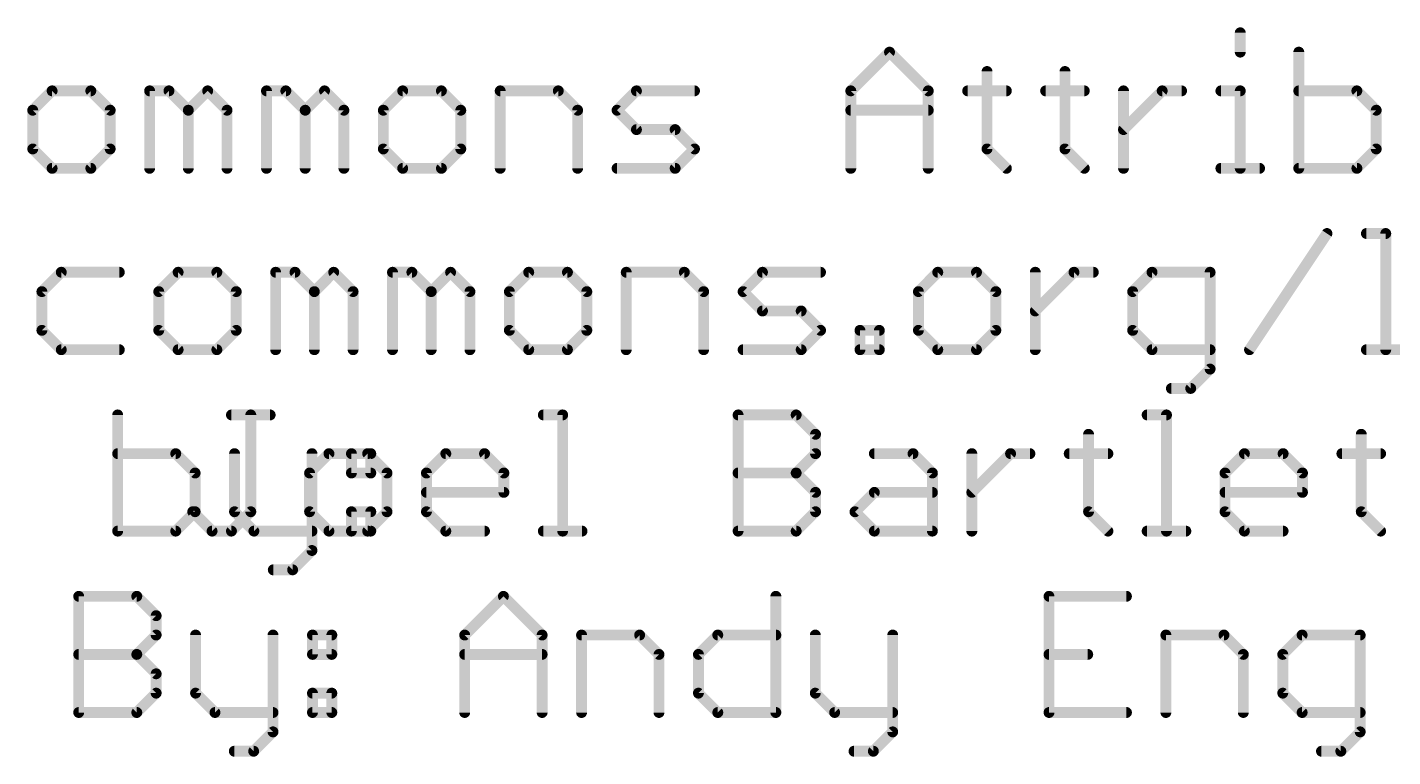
# Model space of a CAD drawing. Extents: x -38 to 69, y -31 to 38.
# Drawn here: x 6.65 to 25.78, y -31.02 to -20.81 of the extents above; entities that cross this region are included whole.
import ezdxf

# ---------------------------------------------------------------- set-up
doc = ezdxf.new("R2010")
doc.units = 0
doc.layers.add('51', color=53, linetype='CONTINUOUS')

msp = doc.modelspace()

# ---------------------------------------------------------------- linework, layer by layer
at = {"layer": '51', "const_width": 0.1524}
for points in [[(23.6407, -20.8856), (23.6407, -21.1568)], [(18.1852, -21.6991), (18.7276, -21.1568)], [(18.7276, -21.1568), (19.2699, -21.6991)], [(24.461, -21.1568), (24.461, -22.7838)], [(20.0936, -21.428), (20.0936, -22.5126)], [(21.185, -21.428), (21.185, -22.5126)], [(6.9963, -21.6991), (6.7251, -21.9703)], [(7.5386, -21.6991), (6.9963, -21.6991)], [(7.8098, -21.9703), (7.5386, -21.6991)], [(8.3623, -22.7838), (8.3623, -21.6991)], [(8.3623, -21.6991), (8.6335, -21.6991)], [(8.6335, -21.6991), (8.9046, -21.9703)], [(8.9046, -21.9703), (9.1758, -21.6991)], [(9.1758, -21.6991), (9.447, -21.9703)], [(9.9995, -22.7838), (9.9995, -21.6991)], [(9.9995, -21.6991), (10.2706, -21.6991)], [(10.2706, -21.6991), (10.5418, -21.9703)], [(10.5418, -21.9703), (10.8129, -21.6991)], [(10.8129, -21.6991), (11.0841, -21.9703)], [(11.9078, -21.6991), (11.6366, -21.9703)], [(12.4501, -21.6991), (11.9078, -21.6991)], [(12.7213, -21.9703), (12.4501, -21.6991)], [(13.2738, -22.7838), (13.2738, -21.6991)], [(13.2738, -21.6991), (14.0873, -21.6991)], [(14.0873, -21.6991), (14.3584, -21.9703)], [(14.9109, -21.9703), (15.1821, -21.6991)], [(15.1821, -21.6991), (15.9956, -21.6991)], [(18.1852, -22.7838), (18.1852, -21.6991)], [(19.2699, -21.6991), (19.2699, -22.7838)], [(19.8224, -21.6991), (20.3647, -21.6991)], [(20.9138, -21.6991), (21.4562, -21.6991)], [(22.0053, -22.7838), (22.0053, -21.6991)], [(22.0053, -22.2415), (22.5476, -21.6991)], [(22.5476, -21.6991), (22.8188, -21.6991)], [(23.3696, -21.6991), (23.6407, -21.6991)], [(23.6407, -21.6991), (23.6407, -22.7838)], [(25.2745, -21.6991), (24.461, -21.6991)], [(25.5457, -21.9703), (25.2745, -21.6991)], [(6.7251, -21.9703), (6.7251, -22.5126)], [(7.8098, -22.5126), (7.8098, -21.9703)], [(8.9046, -21.9703), (8.9046, -22.7838)], [(9.447, -21.9703), (9.447, -22.7838)], [(10.5418, -21.9703), (10.5418, -22.7838)], [(11.0841, -21.9703), (11.0841, -22.7838)], [(11.6366, -21.9703), (11.6366, -22.5126)], [(12.7213, -22.5126), (12.7213, -21.9703)], [(14.3584, -21.9703), (14.3584, -22.7838)], [(15.1821, -22.2415), (14.9109, -21.9703)], [(18.1852, -21.9703), (19.2699, -21.9703)], [(25.5457, -22.5126), (25.5457, -21.9703)], [(15.7244, -22.2415), (15.1821, -22.2415)], [(15.9956, -22.5126), (15.7244, -22.2415)], [(6.7251, -22.5126), (6.9963, -22.7838)], [(7.5386, -22.7838), (7.8098, -22.5126)], [(11.6366, -22.5126), (11.9078, -22.7838)], [(12.4501, -22.7838), (12.7213, -22.5126)], [(15.7244, -22.7838), (15.9956, -22.5126)], [(20.0936, -22.5126), (20.3647, -22.7838)], [(21.185, -22.5126), (21.4562, -22.7838)], [(25.2745, -22.7838), (25.5457, -22.5126)], [(6.9963, -22.7838), (7.5386, -22.7838)], [(11.9078, -22.7838), (12.4501, -22.7838)], [(14.9109, -22.7838), (15.7244, -22.7838)], [(23.3696, -22.7838), (23.9119, -22.7838)], [(24.461, -22.7838), (25.2745, -22.7838)], [(23.7708, -25.3238), (24.8555, -23.6968)], [(25.408, -23.6968), (25.6791, -23.6968)], [(25.6791, -23.6968), (25.6791, -25.3238)], [(7.1247, -24.2391), (6.8535, -24.5103)], [(7.9382, -24.2391), (7.1247, -24.2391)], [(8.7619, -24.2391), (8.4907, -24.5103)], [(9.3042, -24.2391), (8.7619, -24.2391)], [(9.5754, -24.5103), (9.3042, -24.2391)], [(10.1279, -25.3238), (10.1279, -24.2391)], [(10.1279, -24.2391), (10.399, -24.2391)], [(10.399, -24.2391), (10.6702, -24.5103)], [(10.6702, -24.5103), (10.9413, -24.2391)], [(10.9413, -24.2391), (11.2125, -24.5103)], [(11.765, -25.3238), (11.765, -24.2391)], [(11.765, -24.2391), (12.0362, -24.2391)], [(12.0362, -24.2391), (12.3073, -24.5103)], [(12.3073, -24.5103), (12.5785, -24.2391)], [(12.5785, -24.2391), (12.8497, -24.5103)], [(13.6733, -24.2391), (13.4022, -24.5103)], [(14.2157, -24.2391), (13.6733, -24.2391)], [(14.4868, -24.5103), (14.2157, -24.2391)], [(15.0393, -25.3238), (15.0393, -24.2391)], [(15.0393, -24.2391), (15.8528, -24.2391)], [(15.8528, -24.2391), (16.124, -24.5103)], [(16.6765, -24.5103), (16.9476, -24.2391)], [(16.9476, -24.2391), (17.7611, -24.2391)], [(19.4034, -24.2391), (19.1322, -24.5103)], [(19.9457, -24.2391), (19.4034, -24.2391)], [(20.2169, -24.5103), (19.9457, -24.2391)], [(20.7694, -25.3238), (20.7694, -24.2391)], [(20.7694, -24.7815), (21.3117, -24.2391)], [(21.3117, -24.2391), (21.5829, -24.2391)], [(22.4048, -24.2391), (22.1337, -24.5103)], [(23.2183, -24.2391), (22.4048, -24.2391)], [(23.2183, -25.595), (23.2183, -24.2391)], [(6.8535, -24.5103), (6.8535, -25.0526)], [(8.4907, -24.5103), (8.4907, -25.0526)], [(9.5754, -25.0526), (9.5754, -24.5103)], [(10.6702, -24.5103), (10.6702, -25.3238)], [(11.2125, -24.5103), (11.2125, -25.3238)], [(12.3073, -24.5103), (12.3073, -25.3238)], [(12.8497, -24.5103), (12.8497, -25.3238)], [(13.4022, -24.5103), (13.4022, -25.0526)], [(14.4868, -25.0526), (14.4868, -24.5103)], [(16.124, -24.5103), (16.124, -25.3238)], [(16.9476, -24.7815), (16.6765, -24.5103)], [(19.1322, -24.5103), (19.1322, -25.0526)], [(20.2169, -25.0526), (20.2169, -24.5103)], [(22.1337, -24.5103), (22.1337, -25.0526)], [(17.49, -24.7815), (16.9476, -24.7815)], [(17.7611, -25.0526), (17.49, -24.7815)], [(6.8535, -25.0526), (7.1247, -25.3238)], [(8.4907, -25.0526), (8.7619, -25.3238)], [(9.3042, -25.3238), (9.5754, -25.0526)], [(13.4022, -25.0526), (13.6733, -25.3238)], [(14.2157, -25.3238), (14.4868, -25.0526)], [(17.49, -25.3238), (17.7611, -25.0526)], [(18.3136, -25.3238), (18.3136, -25.0526)], [(18.3136, -25.0526), (18.5848, -25.0526)], [(18.5848, -25.0526), (18.5848, -25.3238)], [(19.1322, -25.0526), (19.4034, -25.3238)], [(19.9457, -25.3238), (20.2169, -25.0526)], [(22.1337, -25.0526), (22.4048, -25.3238)], [(7.1247, -25.3238), (7.9382, -25.3238)], [(8.7619, -25.3238), (9.3042, -25.3238)], [(13.6733, -25.3238), (14.2157, -25.3238)], [(16.6765, -25.3238), (17.49, -25.3238)], [(18.5848, -25.3238), (18.3136, -25.3238)], [(19.4034, -25.3238), (19.9457, -25.3238)], [(22.4048, -25.3238), (23.2183, -25.3238)], [(25.408, -25.3238), (25.9503, -25.3238)], [(22.9472, -25.8661), (23.2183, -25.595)], [(22.676, -25.8661), (22.9472, -25.8661)], [(7.9149, -26.2368), (7.9149, -27.8638)], [(9.5085, -26.2368), (10.0509, -26.2368)], [(9.7797, -27.5926), (9.7797, -26.2368)], [(13.8777, -26.2368), (14.1488, -26.2368)], [(14.1488, -26.2368), (14.1488, -27.8638)], [(16.6063, -27.8638), (16.6063, -26.2368)], [(16.6063, -26.2368), (17.4198, -26.2368)], [(17.4198, -26.2368), (17.6909, -26.508)], [(22.3363, -26.2368), (22.6075, -26.2368)], [(22.6075, -26.2368), (22.6075, -27.8638)], [(17.6909, -26.508), (17.6909, -26.7791)], [(21.516, -26.508), (21.516, -27.5926)], [(25.3361, -26.508), (25.3361, -27.5926)], [(8.7284, -26.7791), (7.9149, -26.7791)], [(8.9995, -27.0503), (8.7284, -26.7791)], [(9.552, -26.7791), (9.552, -27.5926)], [(10.8745, -26.7791), (10.6034, -27.0503)], [(10.6367, -26.7791), (10.6367, -28.135)], [(11.4169, -26.7791), (10.8745, -26.7791)], [(11.1892, -26.7791), (11.4604, -26.7791)], [(11.1892, -27.0503), (11.1892, -26.7791)], [(11.688, -27.0503), (11.4169, -26.7791)], [(11.4604, -26.7791), (11.4604, -27.0503)], [(12.2405, -27.0503), (12.5117, -26.7791)], [(12.5117, -26.7791), (13.054, -26.7791)], [(13.054, -26.7791), (13.3252, -27.0503)], [(17.6909, -26.7791), (17.4198, -27.0503)], [(18.5146, -26.7791), (19.0569, -26.7791)], [(19.0569, -26.7791), (19.3281, -27.0503)], [(19.8806, -27.8638), (19.8806, -26.7791)], [(19.8806, -27.3215), (20.4229, -26.7791)], [(20.4229, -26.7791), (20.6941, -26.7791)], [(21.2449, -26.7791), (21.7872, -26.7791)], [(23.4277, -27.0503), (23.6989, -26.7791)], [(23.6989, -26.7791), (24.2412, -26.7791)], [(24.2412, -26.7791), (24.5124, -27.0503)], [(25.0649, -26.7791), (25.6072, -26.7791)], [(8.9995, -27.5926), (8.9995, -27.0503)], [(10.6034, -27.0503), (10.6034, -27.5926)], [(11.4604, -27.0503), (11.1892, -27.0503)], [(11.688, -27.5926), (11.688, -27.0503)], [(12.2405, -27.5926), (12.2405, -27.0503)], [(13.3252, -27.0503), (13.3252, -27.3215)], [(16.6063, -27.0503), (17.4198, -27.0503)], [(17.4198, -27.0503), (17.6909, -27.3215)], [(19.3281, -27.0503), (19.3281, -27.8638)], [(23.4277, -27.5926), (23.4277, -27.0503)], [(24.5124, -27.0503), (24.5124, -27.3215)], [(13.3252, -27.3215), (12.2405, -27.3215)], [(17.6909, -27.3215), (17.6909, -27.5926)], [(18.2434, -27.5926), (18.5146, -27.3215)], [(18.5146, -27.3215), (19.3281, -27.3215)], [(24.5124, -27.3215), (23.4277, -27.3215)], [(8.7284, -27.8638), (8.9995, -27.5926)], [(8.9662, -27.5926), (9.2374, -27.8638)], [(9.5085, -27.8638), (9.7797, -27.5926)], [(9.552, -27.5926), (9.8232, -27.8638)], [(10.6034, -27.5926), (10.8745, -27.8638)], [(11.1892, -27.5926), (11.4604, -27.5926)], [(11.1892, -27.8638), (11.1892, -27.5926)], [(11.4169, -27.8638), (11.688, -27.5926)], [(11.4604, -27.5926), (11.4604, -27.8638)], [(12.5117, -27.8638), (12.2405, -27.5926)], [(17.6909, -27.5926), (17.4198, -27.8638)], [(18.5146, -27.8638), (18.2434, -27.5926)], [(21.516, -27.5926), (21.7872, -27.8638)], [(23.6989, -27.8638), (23.4277, -27.5926)], [(25.3361, -27.5926), (25.6072, -27.8638)], [(7.9149, -27.8638), (8.7284, -27.8638)], [(9.2374, -27.8638), (9.5085, -27.8638)], [(9.8232, -27.8638), (10.6367, -27.8638)], [(10.8745, -27.8638), (11.4169, -27.8638)], [(11.4604, -27.8638), (11.1892, -27.8638)], [(13.054, -27.8638), (12.5117, -27.8638)], [(13.8777, -27.8638), (14.42, -27.8638)], [(17.4198, -27.8638), (16.6063, -27.8638)], [(19.3281, -27.8638), (18.5146, -27.8638)], [(22.3363, -27.8638), (22.8786, -27.8638)], [(24.2412, -27.8638), (23.6989, -27.8638)], [(10.6367, -28.135), (10.3655, -28.4061)], [(10.3655, -28.4061), (10.0944, -28.4061)], [(7.3692, -30.4038), (7.3692, -28.7768)], [(7.3692, -28.7768), (8.1827, -28.7768)], [(8.1827, -28.7768), (8.4538, -29.048)], [(12.7762, -29.3191), (13.3185, -28.7768)], [(13.3185, -28.7768), (13.8609, -29.3191)], [(17.1352, -28.7768), (17.1352, -30.4038)], [(22.0466, -28.7768), (20.962, -28.7768)], [(20.962, -28.7768), (20.962, -30.4038)], [(8.4538, -29.048), (8.4538, -29.3191)], [(8.4538, -29.3191), (8.1827, -29.5903)], [(9.0063, -29.3191), (9.0063, -30.1326)], [(10.091, -29.3191), (10.091, -30.675)], [(10.6435, -29.3191), (10.9146, -29.3191)], [(10.6435, -29.5903), (10.6435, -29.3191)], [(10.9146, -29.3191), (10.9146, -29.5903)], [(12.7762, -30.4038), (12.7762, -29.3191)], [(13.8609, -29.3191), (13.8609, -30.4038)], [(14.4134, -30.4038), (14.4134, -29.3191)], [(14.4134, -29.3191), (15.2269, -29.3191)], [(15.2269, -29.3191), (15.498, -29.5903)], [(16.0505, -29.5903), (16.3217, -29.3191)], [(16.3217, -29.3191), (17.1352, -29.3191)], [(17.6877, -29.3191), (17.6877, -30.1326)], [(18.7723, -29.3191), (18.7723, -30.675)], [(22.5991, -30.4038), (22.5991, -29.3191)], [(22.5991, -29.3191), (23.4126, -29.3191)], [(23.4126, -29.3191), (23.6838, -29.5903)], [(24.5075, -29.3191), (24.2363, -29.5903)], [(25.321, -29.3191), (24.5075, -29.3191)], [(25.321, -30.675), (25.321, -29.3191)], [(7.3692, -29.5903), (8.1827, -29.5903)], [(8.1827, -29.5903), (8.4538, -29.8615)], [(10.9146, -29.5903), (10.6435, -29.5903)], [(12.7762, -29.5903), (13.8609, -29.5903)], [(15.498, -29.5903), (15.498, -30.4038)], [(16.0505, -30.1326), (16.0505, -29.5903)], [(20.962, -29.5903), (21.5043, -29.5903)], [(23.6838, -29.5903), (23.6838, -30.4038)], [(24.2363, -29.5903), (24.2363, -30.1326)], [(8.4538, -29.8615), (8.4538, -30.1326)], [(8.4538, -30.1326), (8.1827, -30.4038)], [(9.0063, -30.1326), (9.2775, -30.4038)], [(10.6435, -30.1326), (10.9146, -30.1326)], [(10.6435, -30.4038), (10.6435, -30.1326)], [(10.9146, -30.1326), (10.9146, -30.4038)], [(16.3217, -30.4038), (16.0505, -30.1326)], [(17.6877, -30.1326), (17.9588, -30.4038)], [(24.2363, -30.1326), (24.5075, -30.4038)], [(8.1827, -30.4038), (7.3692, -30.4038)], [(9.2775, -30.4038), (10.091, -30.4038)], [(10.9146, -30.4038), (10.6435, -30.4038)], [(17.1352, -30.4038), (16.3217, -30.4038)], [(17.9588, -30.4038), (18.7723, -30.4038)], [(20.962, -30.4038), (22.0466, -30.4038)], [(24.5075, -30.4038), (25.321, -30.4038)], [(10.091, -30.675), (9.8198, -30.9461)], [(18.7723, -30.675), (18.5012, -30.9461)], [(25.0498, -30.9461), (25.321, -30.675)], [(9.8198, -30.9461), (9.5487, -30.9461)], [(18.5012, -30.9461), (18.23, -30.9461)], [(24.7786, -30.9461), (25.0498, -30.9461)]]:
    msp.add_lwpolyline(points, dxfattribs=at)
at = {"layer": '51', "const_width": 0.0762}
for points in [[(23.6788, -20.8856, 1), (23.6026, -20.8856)], [(18.7545, -21.1299, 1), (18.7006, -21.1838)], [(18.7545, -21.1838, 1), (18.7006, -21.1299)], [(23.6026, -21.1568, 1), (23.6788, -21.1568)], [(24.4991, -21.1568, 1), (24.4229, -21.1568)], [(20.1317, -21.428, 1), (20.0555, -21.428)], [(21.2231, -21.428, 1), (21.1469, -21.428)], [(6.9963, -21.661, 1), (6.9963, -21.7372)], [(7.0232, -21.7261, 1), (6.9694, -21.6722)], [(7.5656, -21.6722, 1), (7.5117, -21.7261)], [(7.5386, -21.7372, 1), (7.5386, -21.661)], [(8.4004, -21.6991, 1), (8.3242, -21.6991)], [(8.3623, -21.661, 1), (8.3623, -21.7372)], [(8.6604, -21.6722, 1), (8.6065, -21.7261)], [(8.6335, -21.7372, 1), (8.6335, -21.661)], [(9.2027, -21.6722, 1), (9.1488, -21.7261)], [(9.2027, -21.7261, 1), (9.1488, -21.6722)], [(10.0376, -21.6991, 1), (9.9614, -21.6991)], [(9.9995, -21.661, 1), (9.9995, -21.7372)], [(10.2976, -21.6722, 1), (10.2437, -21.7261)], [(10.2706, -21.7372, 1), (10.2706, -21.661)], [(10.8399, -21.6722, 1), (10.786, -21.7261)], [(10.8399, -21.7261, 1), (10.786, -21.6722)], [(11.9078, -21.661, 1), (11.9078, -21.7372)], [(11.9347, -21.7261, 1), (11.8808, -21.6722)], [(12.477, -21.6722, 1), (12.4232, -21.7261)], [(12.4501, -21.7372, 1), (12.4501, -21.661)], [(13.3119, -21.6991, 1), (13.2357, -21.6991)], [(13.2738, -21.661, 1), (13.2738, -21.7372)], [(14.1142, -21.6722, 1), (14.0603, -21.7261)], [(14.0873, -21.7372, 1), (14.0873, -21.661)], [(15.1821, -21.661, 1), (15.1821, -21.7372)], [(15.209, -21.7261, 1), (15.1551, -21.6722)], [(15.9956, -21.7372, 1), (15.9956, -21.661)], [(18.2233, -21.6991, 1), (18.1471, -21.6991)], [(18.1583, -21.6722, 1), (18.2122, -21.7261)], [(19.308, -21.6991, 1), (19.2318, -21.6991)], [(19.2429, -21.7261, 1), (19.2968, -21.6722)], [(19.8224, -21.661, 1), (19.8224, -21.7372)], [(20.3647, -21.7372, 1), (20.3647, -21.661)], [(20.9138, -21.661, 1), (20.9138, -21.7372)], [(21.4562, -21.7372, 1), (21.4562, -21.661)], [(22.0434, -21.6991, 1), (21.9672, -21.6991)], [(22.5476, -21.661, 1), (22.5476, -21.7372)], [(22.5745, -21.7261, 1), (22.5206, -21.6722)], [(22.8188, -21.7372, 1), (22.8188, -21.661)], [(23.3696, -21.661, 1), (23.3696, -21.7372)], [(23.6788, -21.6991, 1), (23.6026, -21.6991)], [(23.6407, -21.7372, 1), (23.6407, -21.661)], [(24.461, -21.661, 1), (24.461, -21.7372)], [(25.3014, -21.6722, 1), (25.2475, -21.7261)], [(25.2745, -21.7372, 1), (25.2745, -21.661)], [(6.7632, -21.9703, 1), (6.687, -21.9703)], [(6.6982, -21.9434, 1), (6.7521, -21.9972)], [(7.8479, -21.9703, 1), (7.7717, -21.9703)], [(7.7829, -21.9972, 1), (7.8367, -21.9434)], [(8.9427, -21.9703, 1), (8.8665, -21.9703)], [(8.8777, -21.9434, 1), (8.9316, -21.9972)], [(8.8777, -21.9972, 1), (8.9316, -21.9434)], [(9.4851, -21.9703, 1), (9.4089, -21.9703)], [(9.42, -21.9972, 1), (9.4739, -21.9434)], [(10.5799, -21.9703, 1), (10.5037, -21.9703)], [(10.5148, -21.9434, 1), (10.5687, -21.9972)], [(10.5148, -21.9972, 1), (10.5687, -21.9434)], [(11.1222, -21.9703, 1), (11.046, -21.9703)], [(11.0572, -21.9972, 1), (11.1111, -21.9434)], [(11.6747, -21.9703, 1), (11.5985, -21.9703)], [(11.6097, -21.9434, 1), (11.6635, -21.9972)], [(12.7594, -21.9703, 1), (12.6832, -21.9703)], [(12.6943, -21.9972, 1), (12.7482, -21.9434)], [(14.3965, -21.9703, 1), (14.3203, -21.9703)], [(14.3315, -21.9972, 1), (14.3854, -21.9434)], [(14.9379, -21.9434, 1), (14.884, -21.9972)], [(14.884, -21.9434, 1), (14.9379, -21.9972)], [(18.1852, -21.9322, 1), (18.1852, -22.0084)], [(19.2699, -22.0084, 1), (19.2699, -21.9322)], [(25.5838, -21.9703, 1), (25.5076, -21.9703)], [(25.5187, -21.9972, 1), (25.5726, -21.9434)], [(15.1821, -22.2034, 1), (15.1821, -22.2796)], [(15.1551, -22.2684, 1), (15.209, -22.2145)], [(15.7514, -22.2145, 1), (15.6975, -22.2684)], [(15.7244, -22.2796, 1), (15.7244, -22.2034)], [(21.9783, -22.2145, 1), (22.0322, -22.2684)], [(6.7521, -22.4857, 1), (6.6982, -22.5396)], [(6.687, -22.5126, 1), (6.7632, -22.5126)], [(7.7717, -22.5126, 1), (7.8479, -22.5126)], [(7.8367, -22.5396, 1), (7.7829, -22.4857)], [(11.6635, -22.4857, 1), (11.6097, -22.5396)], [(11.5985, -22.5126, 1), (11.6747, -22.5126)], [(12.6832, -22.5126, 1), (12.7594, -22.5126)], [(12.7482, -22.5396, 1), (12.6943, -22.4857)], [(16.0225, -22.5396, 1), (15.9686, -22.4857)], [(15.9686, -22.5396, 1), (16.0225, -22.4857)], [(20.1205, -22.4857, 1), (20.0666, -22.5396)], [(20.0555, -22.5126, 1), (20.1317, -22.5126)], [(21.2119, -22.4857, 1), (21.158, -22.5396)], [(21.1469, -22.5126, 1), (21.2231, -22.5126)], [(25.5076, -22.5126, 1), (25.5838, -22.5126)], [(25.5726, -22.5396, 1), (25.5187, -22.4857)], [(6.9963, -22.7457, 1), (6.9963, -22.8219)], [(6.9694, -22.8107, 1), (7.0232, -22.7569)], [(7.5117, -22.7569, 1), (7.5656, -22.8107)], [(7.5386, -22.8219, 1), (7.5386, -22.7457)], [(8.3242, -22.7838, 1), (8.4004, -22.7838)], [(8.8665, -22.7838, 1), (8.9427, -22.7838)], [(9.4089, -22.7838, 1), (9.4851, -22.7838)], [(9.9614, -22.7838, 1), (10.0376, -22.7838)], [(10.5037, -22.7838, 1), (10.5799, -22.7838)], [(11.046, -22.7838, 1), (11.1222, -22.7838)], [(11.9078, -22.7457, 1), (11.9078, -22.8219)], [(11.8808, -22.8107, 1), (11.9347, -22.7569)], [(12.4232, -22.7569, 1), (12.477, -22.8107)], [(12.4501, -22.8219, 1), (12.4501, -22.7457)], [(13.2357, -22.7838, 1), (13.3119, -22.7838)], [(14.3203, -22.7838, 1), (14.3965, -22.7838)], [(14.9109, -22.7457, 1), (14.9109, -22.8219)], [(15.6975, -22.7569, 1), (15.7514, -22.8107)], [(15.7244, -22.8219, 1), (15.7244, -22.7457)], [(18.1471, -22.7838, 1), (18.2233, -22.7838)], [(19.2318, -22.7838, 1), (19.308, -22.7838)], [(20.3378, -22.8107, 1), (20.3917, -22.7569)], [(21.4292, -22.8107, 1), (21.4831, -22.7569)], [(21.9672, -22.7838, 1), (22.0434, -22.7838)], [(23.3696, -22.7457, 1), (23.3696, -22.8219)], [(23.6026, -22.7838, 1), (23.6788, -22.7838)], [(23.9119, -22.8219, 1), (23.9119, -22.7457)], [(24.461, -22.7457, 1), (24.461, -22.8219)], [(24.4229, -22.7838, 1), (24.4991, -22.7838)], [(25.2476, -22.7569, 1), (25.3014, -22.8107)], [(25.2745, -22.8219, 1), (25.2745, -22.7457)], [(24.8872, -23.7179, 1), (24.8238, -23.6757)], [(25.408, -23.6587, 1), (25.408, -23.7349)], [(25.7172, -23.6968, 1), (25.641, -23.6968)], [(25.6791, -23.7349, 1), (25.6791, -23.6587)], [(7.1247, -24.201, 1), (7.1247, -24.2772)], [(7.1516, -24.2661, 1), (7.0978, -24.2122)], [(7.9382, -24.2772, 1), (7.9382, -24.201)], [(8.7619, -24.201, 1), (8.7619, -24.2772)], [(8.7888, -24.2661, 1), (8.7349, -24.2122)], [(9.3311, -24.2122, 1), (9.2773, -24.2661)], [(9.3042, -24.2772, 1), (9.3042, -24.201)], [(10.166, -24.2391, 1), (10.0898, -24.2391)], [(10.1279, -24.201, 1), (10.1279, -24.2772)], [(10.426, -24.2122, 1), (10.3721, -24.2661)], [(10.399, -24.2772, 1), (10.399, -24.201)], [(10.9683, -24.2122, 1), (10.9144, -24.2661)], [(10.9683, -24.2661, 1), (10.9144, -24.2122)], [(11.8031, -24.2391, 1), (11.7269, -24.2391)], [(11.765, -24.201, 1), (11.765, -24.2772)], [(12.0631, -24.2122, 1), (12.0092, -24.2661)], [(12.0362, -24.2772, 1), (12.0362, -24.201)], [(12.6054, -24.2122, 1), (12.5516, -24.2661)], [(12.6054, -24.2661, 1), (12.5516, -24.2122)], [(13.6733, -24.201, 1), (13.6733, -24.2772)], [(13.7003, -24.2661, 1), (13.6464, -24.2122)], [(14.2426, -24.2122, 1), (14.1887, -24.2661)], [(14.2157, -24.2772, 1), (14.2157, -24.201)], [(15.0774, -24.2391, 1), (15.0012, -24.2391)], [(15.0393, -24.201, 1), (15.0393, -24.2772)], [(15.8798, -24.2122, 1), (15.8259, -24.2661)], [(15.8528, -24.2772, 1), (15.8528, -24.201)], [(16.9476, -24.201, 1), (16.9476, -24.2772)], [(16.9746, -24.2661, 1), (16.9207, -24.2122)], [(17.7611, -24.2772, 1), (17.7611, -24.201)], [(19.4034, -24.201, 1), (19.4034, -24.2772)], [(19.4303, -24.2661, 1), (19.3764, -24.2122)], [(19.9727, -24.2122, 1), (19.9188, -24.2661)], [(19.9457, -24.2772, 1), (19.9457, -24.201)], [(20.8075, -24.2391, 1), (20.7313, -24.2391)], [(21.3117, -24.201, 1), (21.3117, -24.2772)], [(21.3386, -24.2661, 1), (21.2848, -24.2122)], [(21.5829, -24.2772, 1), (21.5829, -24.201)], [(22.4048, -24.201, 1), (22.4048, -24.2772)], [(22.4318, -24.2661, 1), (22.3779, -24.2122)], [(23.2564, -24.2391, 1), (23.1802, -24.2391)], [(23.2183, -24.2772, 1), (23.2183, -24.201)], [(6.8916, -24.5103, 1), (6.8154, -24.5103)], [(6.8266, -24.4834, 1), (6.8805, -24.5372)], [(8.5288, -24.5103, 1), (8.4526, -24.5103)], [(8.4638, -24.4834, 1), (8.5176, -24.5372)], [(9.6135, -24.5103, 1), (9.5373, -24.5103)], [(9.5484, -24.5372, 1), (9.6023, -24.4834)], [(10.7083, -24.5103, 1), (10.6321, -24.5103)], [(10.6432, -24.4834, 1), (10.6971, -24.5372)], [(10.6432, -24.5372, 1), (10.6971, -24.4834)], [(11.2506, -24.5103, 1), (11.1744, -24.5103)], [(11.1856, -24.5372, 1), (11.2395, -24.4834)], [(12.3454, -24.5103, 1), (12.2692, -24.5103)], [(12.2804, -24.4834, 1), (12.3343, -24.5372)], [(12.2804, -24.5372, 1), (12.3343, -24.4834)], [(12.8878, -24.5103, 1), (12.8116, -24.5103)], [(12.8227, -24.5372, 1), (12.8766, -24.4834)], [(13.4403, -24.5103, 1), (13.3641, -24.5103)], [(13.3752, -24.4834, 1), (13.4291, -24.5372)], [(14.5249, -24.5103, 1), (14.4487, -24.5103)], [(14.4599, -24.5372, 1), (14.5138, -24.4834)], [(16.1621, -24.5103, 1), (16.0859, -24.5103)], [(16.097, -24.5372, 1), (16.1509, -24.4834)], [(16.7034, -24.4834, 1), (16.6495, -24.5372)], [(16.6495, -24.4834, 1), (16.7034, -24.5372)], [(19.1703, -24.5103, 1), (19.0941, -24.5103)], [(19.1053, -24.4834, 1), (19.1592, -24.5372)], [(20.255, -24.5103, 1), (20.1788, -24.5103)], [(20.1899, -24.5372, 1), (20.2438, -24.4834)], [(22.1718, -24.5103, 1), (22.0956, -24.5103)], [(22.1067, -24.4834, 1), (22.1606, -24.5372)], [(16.9476, -24.7434, 1), (16.9476, -24.8196)], [(16.9207, -24.8084, 1), (16.9746, -24.7545)], [(17.5169, -24.7545, 1), (17.463, -24.8084)], [(17.49, -24.8196, 1), (17.49, -24.7434)], [(20.7424, -24.7545, 1), (20.7963, -24.8084)], [(6.8805, -25.0257, 1), (6.8266, -25.0796)], [(6.8154, -25.0526, 1), (6.8916, -25.0526)], [(8.5176, -25.0257, 1), (8.4638, -25.0796)], [(8.4526, -25.0526, 1), (8.5288, -25.0526)], [(9.5373, -25.0526, 1), (9.6135, -25.0526)], [(9.6023, -25.0796, 1), (9.5484, -25.0257)], [(13.4291, -25.0257, 1), (13.3752, -25.0796)], [(13.3641, -25.0526, 1), (13.4403, -25.0526)], [(14.4487, -25.0526, 1), (14.5249, -25.0526)], [(14.5138, -25.0796, 1), (14.4599, -25.0257)], [(17.7881, -25.0796, 1), (17.7342, -25.0257)], [(17.7342, -25.0796, 1), (17.7881, -25.0257)], [(18.3517, -25.0526, 1), (18.2755, -25.0526)], [(18.3136, -25.0145, 1), (18.3136, -25.0907)], [(18.6229, -25.0526, 1), (18.5467, -25.0526)], [(18.5848, -25.0907, 1), (18.5848, -25.0145)], [(19.1592, -25.0257, 1), (19.1053, -25.0796)], [(19.0941, -25.0526, 1), (19.1703, -25.0526)], [(20.1788, -25.0526, 1), (20.255, -25.0526)], [(20.2438, -25.0796, 1), (20.1899, -25.0257)], [(22.1606, -25.0257, 1), (22.1067, -25.0796)], [(22.0956, -25.0526, 1), (22.1718, -25.0526)], [(7.1247, -25.2857, 1), (7.1247, -25.3619)], [(7.9382, -25.3619, 1), (7.9382, -25.2857)], [(8.7619, -25.2857, 1), (8.7619, -25.3619)], [(9.3042, -25.3619, 1), (9.3042, -25.2857)], [(13.6733, -25.2857, 1), (13.6733, -25.3619)], [(14.2157, -25.3619, 1), (14.2157, -25.2857)], [(16.6765, -25.2857, 1), (16.6765, -25.3619)], [(17.49, -25.3619, 1), (17.49, -25.2857)], [(18.3136, -25.2857, 1), (18.3136, -25.3619)], [(18.5848, -25.3619, 1), (18.5848, -25.2857)], [(19.4034, -25.2857, 1), (19.4034, -25.3619)], [(19.9457, -25.3619, 1), (19.9457, -25.2857)], [(22.4048, -25.2857, 1), (22.4048, -25.3619)], [(23.2183, -25.3619, 1), (23.2183, -25.2857)], [(25.408, -25.2857, 1), (25.408, -25.3619)], [(7.0978, -25.3507, 1), (7.1516, -25.2969)], [(8.7349, -25.3507, 1), (8.7888, -25.2969)], [(9.2773, -25.2969, 1), (9.3311, -25.3507)], [(10.0898, -25.3238, 1), (10.166, -25.3238)], [(10.6321, -25.3238, 1), (10.7083, -25.3238)], [(11.1744, -25.3238, 1), (11.2506, -25.3238)], [(11.7269, -25.3238, 1), (11.8031, -25.3238)], [(12.2692, -25.3238, 1), (12.3454, -25.3238)], [(12.8116, -25.3238, 1), (12.8878, -25.3238)], [(13.6464, -25.3507, 1), (13.7003, -25.2969)], [(14.1887, -25.2969, 1), (14.2426, -25.3507)], [(15.0012, -25.3238, 1), (15.0774, -25.3238)], [(16.0859, -25.3238, 1), (16.1621, -25.3238)], [(17.463, -25.2969, 1), (17.5169, -25.3507)], [(18.2755, -25.3238, 1), (18.3517, -25.3238)], [(18.5467, -25.3238, 1), (18.6229, -25.3238)], [(19.3764, -25.3507, 1), (19.4303, -25.2969)], [(19.9188, -25.2969, 1), (19.9726, -25.3507)], [(20.7313, -25.3238, 1), (20.8075, -25.3238)], [(22.3779, -25.3507, 1), (22.4318, -25.2969)], [(23.7391, -25.3027, 1), (23.8025, -25.3449)], [(25.641, -25.3238, 1), (25.7172, -25.3238)], [(23.1802, -25.595, 1), (23.2564, -25.595)], [(23.2453, -25.6219, 1), (23.1914, -25.568)], [(22.676, -25.828, 1), (22.676, -25.9042)], [(22.9202, -25.8392, 1), (22.9741, -25.8931)], [(22.9472, -25.9042, 1), (22.9472, -25.828)], [(7.953, -26.2368, 1), (7.8768, -26.2368)], [(9.5085, -26.1987, 1), (9.5085, -26.2749)], [(9.8178, -26.2368, 1), (9.7416, -26.2368)], [(10.0509, -26.2749, 1), (10.0509, -26.1987)], [(13.8777, -26.1987, 1), (13.8777, -26.2749)], [(14.1869, -26.2368, 1), (14.1107, -26.2368)], [(14.1488, -26.2749, 1), (14.1488, -26.1987)], [(16.6444, -26.2368, 1), (16.5682, -26.2368)], [(16.6063, -26.1987, 1), (16.6063, -26.2749)], [(17.4467, -26.2099, 1), (17.3928, -26.2638)], [(17.4198, -26.2749, 1), (17.4198, -26.1987)], [(22.3363, -26.1987, 1), (22.3363, -26.2749)], [(22.6456, -26.2368, 1), (22.5694, -26.2368)], [(22.6075, -26.2749, 1), (22.6075, -26.1987)], [(17.729, -26.508, 1), (17.6528, -26.508)], [(17.664, -26.5349, 1), (17.7179, -26.481)], [(21.5541, -26.508, 1), (21.4779, -26.508)], [(25.3742, -26.508, 1), (25.298, -26.508)], [(7.9149, -26.741, 1), (7.9149, -26.8172)], [(8.7553, -26.7522, 1), (8.7014, -26.8061)], [(8.7284, -26.8172, 1), (8.7284, -26.741)], [(9.5901, -26.7791, 1), (9.5139, -26.7791)], [(10.6748, -26.7791, 1), (10.5986, -26.7791)], [(10.8745, -26.741, 1), (10.8745, -26.8172)], [(10.9015, -26.8061, 1), (10.8476, -26.7522)], [(11.1892, -26.741, 1), (11.1892, -26.8172)], [(11.2273, -26.7791, 1), (11.1511, -26.7791)], [(11.4438, -26.7522, 1), (11.3899, -26.8061)], [(11.4169, -26.8172, 1), (11.4169, -26.741)], [(11.4985, -26.7791, 1), (11.4223, -26.7791)], [(11.4604, -26.8172, 1), (11.4604, -26.741)], [(12.5117, -26.741, 1), (12.5117, -26.8172)], [(12.5386, -26.8061, 1), (12.4847, -26.7522)], [(13.0809, -26.7522, 1), (13.0271, -26.8061)], [(13.054, -26.8172, 1), (13.054, -26.741)], [(17.6528, -26.7791, 1), (17.729, -26.7791)], [(17.7179, -26.8061, 1), (17.664, -26.7522)], [(18.5146, -26.741, 1), (18.5146, -26.8172)], [(19.0839, -26.7522, 1), (19.03, -26.8061)], [(19.0569, -26.8172, 1), (19.0569, -26.741)], [(19.9187, -26.7791, 1), (19.8425, -26.7791)], [(20.4229, -26.741, 1), (20.4229, -26.8172)], [(20.4498, -26.8061, 1), (20.396, -26.7522)], [(20.6941, -26.8172, 1), (20.6941, -26.741)], [(21.2449, -26.741, 1), (21.2449, -26.8172)], [(21.7872, -26.8172, 1), (21.7872, -26.741)], [(23.6989, -26.741, 1), (23.6989, -26.8172)], [(23.7259, -26.8061, 1), (23.672, -26.7522)], [(24.2682, -26.7522, 1), (24.2143, -26.8061)], [(24.2412, -26.8172, 1), (24.2412, -26.741)], [(25.0649, -26.741, 1), (25.0649, -26.8172)], [(25.6072, -26.8172, 1), (25.6072, -26.741)], [(9.0376, -27.0503, 1), (8.9614, -27.0503)], [(8.9726, -27.0772, 1), (9.0265, -27.0234)], [(10.6415, -27.0503, 1), (10.5653, -27.0503)], [(10.5764, -27.0234, 1), (10.6303, -27.0772)], [(11.1892, -27.0122, 1), (11.1892, -27.0884)], [(11.1511, -27.0503, 1), (11.2273, -27.0503)], [(11.4223, -27.0503, 1), (11.4985, -27.0503)], [(11.4604, -27.0884, 1), (11.4604, -27.0122)], [(11.7261, -27.0503, 1), (11.6499, -27.0503)], [(11.6611, -27.0772, 1), (11.715, -27.0234)], [(12.2786, -27.0503, 1), (12.2024, -27.0503)], [(12.2136, -27.0234, 1), (12.2675, -27.0772)], [(13.3633, -27.0503, 1), (13.2871, -27.0503)], [(13.2982, -27.0772, 1), (13.3521, -27.0234)], [(16.6063, -27.0122, 1), (16.6063, -27.0884)], [(17.4467, -27.0234, 1), (17.3928, -27.0772)], [(17.3928, -27.0234, 1), (17.4467, -27.0772)], [(17.4198, -27.0884, 1), (17.4198, -27.0122)], [(19.3662, -27.0503, 1), (19.29, -27.0503)], [(19.3011, -27.0772, 1), (19.355, -27.0234)], [(23.4658, -27.0503, 1), (23.3896, -27.0503)], [(23.4008, -27.0234, 1), (23.4547, -27.0772)], [(24.5505, -27.0503, 1), (24.4743, -27.0503)], [(24.4855, -27.0772, 1), (24.5393, -27.0234)], [(12.2405, -27.2834, 1), (12.2405, -27.3596)], [(13.2871, -27.3215, 1), (13.3633, -27.3215)], [(13.3252, -27.3596, 1), (13.3252, -27.2834)], [(17.729, -27.3215, 1), (17.6528, -27.3215)], [(17.664, -27.3484, 1), (17.7179, -27.2945)], [(18.5146, -27.2834, 1), (18.5146, -27.3596)], [(18.5415, -27.3484, 1), (18.4876, -27.2945)], [(19.3281, -27.3596, 1), (19.3281, -27.2834)], [(19.8536, -27.2945, 1), (19.9075, -27.3484)], [(23.4277, -27.2834, 1), (23.4277, -27.3596)], [(24.4743, -27.3215, 1), (24.5505, -27.3215)], [(24.5124, -27.3596, 1), (24.5124, -27.2834)], [(8.9931, -27.5657, 1), (8.9393, -27.6196)], [(9.0265, -27.6196, 1), (8.9726, -27.5657)], [(9.579, -27.5657, 1), (9.5251, -27.6196)], [(9.8066, -27.6196, 1), (9.7528, -27.5657)], [(10.6303, -27.5657, 1), (10.5764, -27.6196)], [(11.1892, -27.5545, 1), (11.1892, -27.6307)], [(11.2273, -27.5926, 1), (11.1511, -27.5926)], [(11.4985, -27.5926, 1), (11.4223, -27.5926)], [(11.4604, -27.6307, 1), (11.4604, -27.5545)], [(11.715, -27.6196, 1), (11.6611, -27.5657)], [(12.2675, -27.5657, 1), (12.2136, -27.6196)], [(17.7179, -27.6196, 1), (17.664, -27.5657)], [(18.2704, -27.5657, 1), (18.2165, -27.6196)], [(18.2165, -27.5657, 1), (18.2704, -27.6196)], [(21.543, -27.5657, 1), (21.4891, -27.6196)], [(23.4547, -27.5657, 1), (23.4008, -27.6196)], [(25.363, -27.5657, 1), (25.3091, -27.6196)], [(8.9614, -27.5926, 1), (9.0376, -27.5926)], [(9.5139, -27.5926, 1), (9.5901, -27.5926)], [(9.7416, -27.5926, 1), (9.8178, -27.5926)], [(10.5653, -27.5926, 1), (10.6415, -27.5926)], [(11.6499, -27.5926, 1), (11.7261, -27.5926)], [(12.2024, -27.5926, 1), (12.2786, -27.5926)], [(17.6528, -27.5926, 1), (17.729, -27.5926)], [(21.4779, -27.5926, 1), (21.5541, -27.5926)], [(23.3896, -27.5926, 1), (23.4658, -27.5926)], [(25.298, -27.5926, 1), (25.3742, -27.5926)], [(7.9149, -27.8257, 1), (7.9149, -27.9019)], [(7.8768, -27.8638, 1), (7.953, -27.8638)], [(8.7014, -27.8369, 1), (8.7553, -27.8907)], [(8.7284, -27.9019, 1), (8.7284, -27.8257)], [(9.2374, -27.8257, 1), (9.2374, -27.9019)], [(9.2104, -27.8907, 1), (9.2643, -27.8369)], [(9.4816, -27.8369, 1), (9.5355, -27.8907)], [(9.5085, -27.9019, 1), (9.5085, -27.8257)], [(9.8232, -27.8257, 1), (9.8232, -27.9019)], [(9.7963, -27.8907, 1), (9.8501, -27.8369)], [(10.6367, -27.9019, 1), (10.6367, -27.8257)], [(10.8745, -27.8257, 1), (10.8745, -27.9019)], [(10.8476, -27.8907, 1), (10.9015, -27.8369)], [(11.1892, -27.8257, 1), (11.1892, -27.9019)], [(11.1511, -27.8638, 1), (11.2273, -27.8638)], [(11.3899, -27.8369, 1), (11.4438, -27.8907)], [(11.4169, -27.9019, 1), (11.4169, -27.8257)], [(11.4223, -27.8638, 1), (11.4985, -27.8638)], [(11.4604, -27.9019, 1), (11.4604, -27.8257)], [(12.5117, -27.8257, 1), (12.5117, -27.9019)], [(12.4847, -27.8907, 1), (12.5386, -27.8369)], [(13.054, -27.9019, 1), (13.054, -27.8257)], [(13.8777, -27.8257, 1), (13.8777, -27.9019)], [(14.1107, -27.8638, 1), (14.1869, -27.8638)], [(14.42, -27.9019, 1), (14.42, -27.8257)], [(16.6063, -27.8257, 1), (16.6063, -27.9019)], [(16.5682, -27.8638, 1), (16.6444, -27.8638)], [(17.3928, -27.8369, 1), (17.4467, -27.8907)], [(17.4198, -27.9019, 1), (17.4198, -27.8257)], [(18.5146, -27.8257, 1), (18.5146, -27.9019)], [(18.4876, -27.8907, 1), (18.5415, -27.8369)], [(19.29, -27.8638, 1), (19.3662, -27.8638)], [(19.3281, -27.9019, 1), (19.3281, -27.8257)], [(19.8425, -27.8638, 1), (19.9187, -27.8638)], [(21.7603, -27.8907, 1), (21.8141, -27.8369)], [(22.3363, -27.8257, 1), (22.3363, -27.9019)], [(22.5694, -27.8638, 1), (22.6456, -27.8638)], [(22.8786, -27.9019, 1), (22.8786, -27.8257)], [(23.6989, -27.8257, 1), (23.6989, -27.9019)], [(23.672, -27.8907, 1), (23.7259, -27.8369)], [(24.2412, -27.9019, 1), (24.2412, -27.8257)], [(25.5803, -27.8907, 1), (25.6342, -27.8369)], [(10.5986, -28.135, 1), (10.6748, -28.135)], [(10.6636, -28.1619, 1), (10.6098, -28.108)], [(10.0944, -28.368, 1), (10.0944, -28.4442)], [(10.3386, -28.3792, 1), (10.3925, -28.4331)], [(10.3655, -28.4442, 1), (10.3655, -28.368)], [(7.4073, -28.7768, 1), (7.3311, -28.7768)], [(7.3692, -28.7387, 1), (7.3692, -28.8149)], [(8.2096, -28.7499, 1), (8.1557, -28.8038)], [(8.1827, -28.8149, 1), (8.1827, -28.7387)], [(13.3455, -28.7499, 1), (13.2916, -28.8038)], [(13.3455, -28.8038, 1), (13.2916, -28.7499)], [(17.1733, -28.7768, 1), (17.0971, -28.7768)], [(20.962, -28.7387, 1), (20.962, -28.8149)], [(21.0001, -28.7768, 1), (20.9239, -28.7768)], [(22.0466, -28.8149, 1), (22.0466, -28.7387)], [(8.4919, -29.048, 1), (8.4157, -29.048)], [(8.4269, -29.0749, 1), (8.4808, -29.021)], [(8.4808, -29.3461, 1), (8.4269, -29.2922)], [(9.0444, -29.3191, 1), (8.9682, -29.3191)], [(10.1291, -29.3191, 1), (10.0529, -29.3191)], [(10.6435, -29.281, 1), (10.6435, -29.3572)], [(10.6816, -29.3191, 1), (10.6054, -29.3191)], [(10.9527, -29.3191, 1), (10.8765, -29.3191)], [(10.9146, -29.3572, 1), (10.9146, -29.281)], [(12.8143, -29.3191, 1), (12.7381, -29.3191)], [(12.7493, -29.2922, 1), (12.8031, -29.3461)], [(13.899, -29.3191, 1), (13.8228, -29.3191)], [(13.8339, -29.3461, 1), (13.8878, -29.2922)], [(14.4515, -29.3191, 1), (14.3753, -29.3191)], [(14.4134, -29.281, 1), (14.4134, -29.3572)], [(15.2538, -29.2922, 1), (15.1999, -29.3461)], [(15.2269, -29.3572, 1), (15.2269, -29.281)], [(16.3217, -29.281, 1), (16.3217, -29.3572)], [(16.3486, -29.3461, 1), (16.2947, -29.2922)], [(17.1352, -29.3572, 1), (17.1352, -29.281)], [(17.7258, -29.3191, 1), (17.6496, -29.3191)], [(18.8104, -29.3191, 1), (18.7342, -29.3191)], [(22.6372, -29.3191, 1), (22.561, -29.3191)], [(22.5991, -29.281, 1), (22.5991, -29.3572)], [(23.4396, -29.2922, 1), (23.3857, -29.3461)], [(23.4126, -29.3572, 1), (23.4126, -29.281)], [(24.5075, -29.281, 1), (24.5075, -29.3572)], [(24.5344, -29.3461, 1), (24.4805, -29.2922)], [(25.3591, -29.3191, 1), (25.2829, -29.3191)], [(25.321, -29.3572, 1), (25.321, -29.281)], [(8.4157, -29.3191, 1), (8.4919, -29.3191)], [(7.3692, -29.5522, 1), (7.3692, -29.6284)], [(8.2096, -29.5634, 1), (8.1557, -29.6172)], [(8.1557, -29.5634, 1), (8.2096, -29.6172)], [(8.1827, -29.6284, 1), (8.1827, -29.5522)], [(10.6435, -29.5522, 1), (10.6435, -29.6284)], [(10.6054, -29.5903, 1), (10.6816, -29.5903)], [(10.8765, -29.5903, 1), (10.9527, -29.5903)], [(10.9146, -29.6284, 1), (10.9146, -29.5522)], [(12.7762, -29.5522, 1), (12.7762, -29.6284)], [(13.8609, -29.6284, 1), (13.8609, -29.5522)], [(15.5361, -29.5903, 1), (15.4599, -29.5903)], [(15.4711, -29.6172, 1), (15.525, -29.5634)], [(16.0886, -29.5903, 1), (16.0124, -29.5903)], [(16.0236, -29.5634, 1), (16.0775, -29.6172)], [(20.962, -29.5522, 1), (20.962, -29.6284)], [(21.5043, -29.6284, 1), (21.5043, -29.5522)], [(23.7219, -29.5903, 1), (23.6457, -29.5903)], [(23.6569, -29.6172, 1), (23.7107, -29.5634)], [(24.2744, -29.5903, 1), (24.1982, -29.5903)], [(24.2094, -29.5634, 1), (24.2632, -29.6172)], [(8.4919, -29.8615, 1), (8.4157, -29.8615)], [(8.4269, -29.8884, 1), (8.4808, -29.8345)], [(8.4157, -30.1326, 1), (8.4919, -30.1326)], [(8.4808, -30.1596, 1), (8.4269, -30.1057)], [(9.0333, -30.1057, 1), (8.9794, -30.1596)], [(8.9682, -30.1326, 1), (9.0444, -30.1326)], [(10.6435, -30.0945, 1), (10.6435, -30.1707)], [(10.6816, -30.1326, 1), (10.6054, -30.1326)], [(10.9527, -30.1326, 1), (10.8765, -30.1326)], [(10.9146, -30.1707, 1), (10.9146, -30.0945)], [(16.0775, -30.1057, 1), (16.0236, -30.1596)], [(16.0124, -30.1326, 1), (16.0886, -30.1326)], [(17.7146, -30.1057, 1), (17.6607, -30.1596)], [(17.6496, -30.1326, 1), (17.7258, -30.1326)], [(24.2632, -30.1057, 1), (24.2094, -30.1596)], [(24.1982, -30.1326, 1), (24.2744, -30.1326)], [(7.3692, -30.3657, 1), (7.3692, -30.4419)], [(7.3311, -30.4038, 1), (7.4073, -30.4038)], [(8.1557, -30.3769, 1), (8.2096, -30.4307)], [(8.1827, -30.4419, 1), (8.1827, -30.3657)], [(9.2775, -30.3657, 1), (9.2775, -30.4419)], [(9.2505, -30.4307, 1), (9.3044, -30.3769)], [(10.091, -30.4419, 1), (10.091, -30.3657)], [(10.6435, -30.3657, 1), (10.6435, -30.4419)], [(10.6054, -30.4038, 1), (10.6816, -30.4038)], [(10.8765, -30.4038, 1), (10.9527, -30.4038)], [(10.9146, -30.4419, 1), (10.9146, -30.3657)], [(12.7381, -30.4038, 1), (12.8143, -30.4038)], [(13.8228, -30.4038, 1), (13.899, -30.4038)], [(14.3753, -30.4038, 1), (14.4515, -30.4038)], [(15.4599, -30.4038, 1), (15.5361, -30.4038)], [(16.3217, -30.3657, 1), (16.3217, -30.4419)], [(16.2947, -30.4307, 1), (16.3486, -30.3769)], [(17.0971, -30.4038, 1), (17.1733, -30.4038)], [(17.1352, -30.4419, 1), (17.1352, -30.3657)], [(17.9588, -30.3657, 1), (17.9588, -30.4419)], [(17.9319, -30.4307, 1), (17.9858, -30.3769)], [(18.7723, -30.4419, 1), (18.7723, -30.3657)], [(20.962, -30.3657, 1), (20.962, -30.4419)], [(20.9239, -30.4038, 1), (21.0001, -30.4038)], [(22.0466, -30.4419, 1), (22.0466, -30.3657)], [(22.561, -30.4038, 1), (22.6372, -30.4038)], [(23.6457, -30.4038, 1), (23.7219, -30.4038)], [(24.5075, -30.3657, 1), (24.5075, -30.4419)], [(24.4805, -30.4307, 1), (24.5344, -30.3769)], [(25.321, -30.4419, 1), (25.321, -30.3657)], [(10.1179, -30.7019, 1), (10.064, -30.648)], [(18.7993, -30.7019, 1), (18.7454, -30.648)], [(25.3479, -30.7019, 1), (25.294, -30.648)], [(10.0529, -30.675, 1), (10.1291, -30.675)], [(18.7342, -30.675, 1), (18.8104, -30.675)], [(25.2829, -30.675, 1), (25.3591, -30.675)], [(9.5487, -30.908, 1), (9.5487, -30.9842)], [(9.7929, -30.9192, 1), (9.8468, -30.9731)], [(9.8198, -30.9842, 1), (9.8198, -30.908)], [(18.23, -30.908, 1), (18.23, -30.9842)], [(18.4742, -30.9192, 1), (18.5281, -30.9731)], [(18.5012, -30.9842, 1), (18.5012, -30.908)], [(24.7786, -30.908, 1), (24.7786, -30.9842)], [(25.0228, -30.9192, 1), (25.0767, -30.9731)], [(25.0498, -30.9842, 1), (25.0498, -30.908)]]:
    msp.add_lwpolyline(points, format="xyb", dxfattribs=at)

doc.saveas('drawing.dxf')
